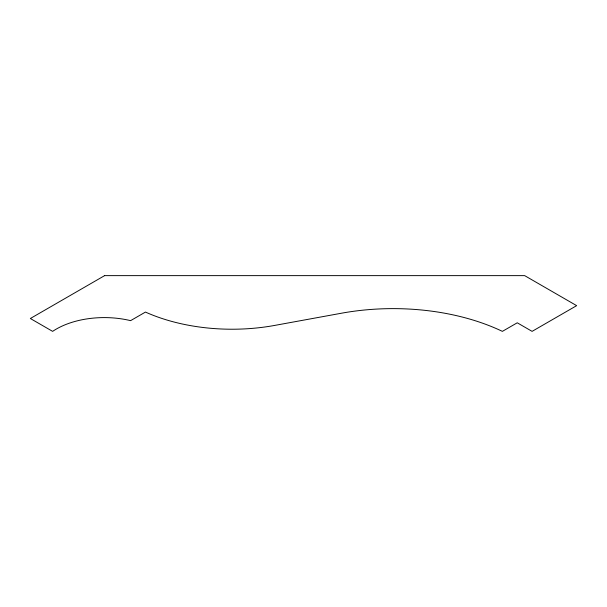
<?xml version="1.0" encoding="UTF-8"?>
<svg xmlns="http://www.w3.org/2000/svg" width="607" height="607" viewBox="0 0 607 607"><rect width="100%" height="100%" fill="white"/><g stroke="black" fill="none" stroke-linecap="round" stroke-linejoin="round"><path stroke-width="0.91" d="M104.609 275.631L30.35 318.508L52.627 331.369A67.923 39.212 0 0 1 130.596 320.648L145.452 312.074A141.09 81.459 0 0 0 274.622 325.428L341.377 313.235A171.349 98.926 0 0 1 502.391 331.369L517.247 322.795L532.096 331.369L576.65 305.647L524.668 275.631L104.609 275.631"/></g></svg>
